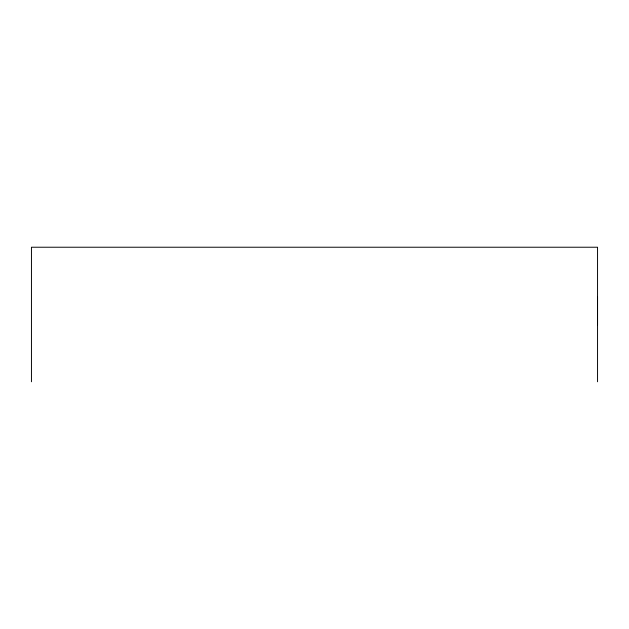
<?xml version="1.0" encoding="UTF-8"?>
<svg xmlns="http://www.w3.org/2000/svg" width="629" height="629" viewBox="0 0 629 629"><rect width="100%" height="100%" fill="white"/><g stroke="black" fill="none" stroke-linecap="round" stroke-linejoin="round"><path stroke-width="0.94" d="M597.55 324.918L597.55 296.919M597.55 381.772L597.55 247.228L31.45 247.228L31.45 381.772"/></g></svg>
